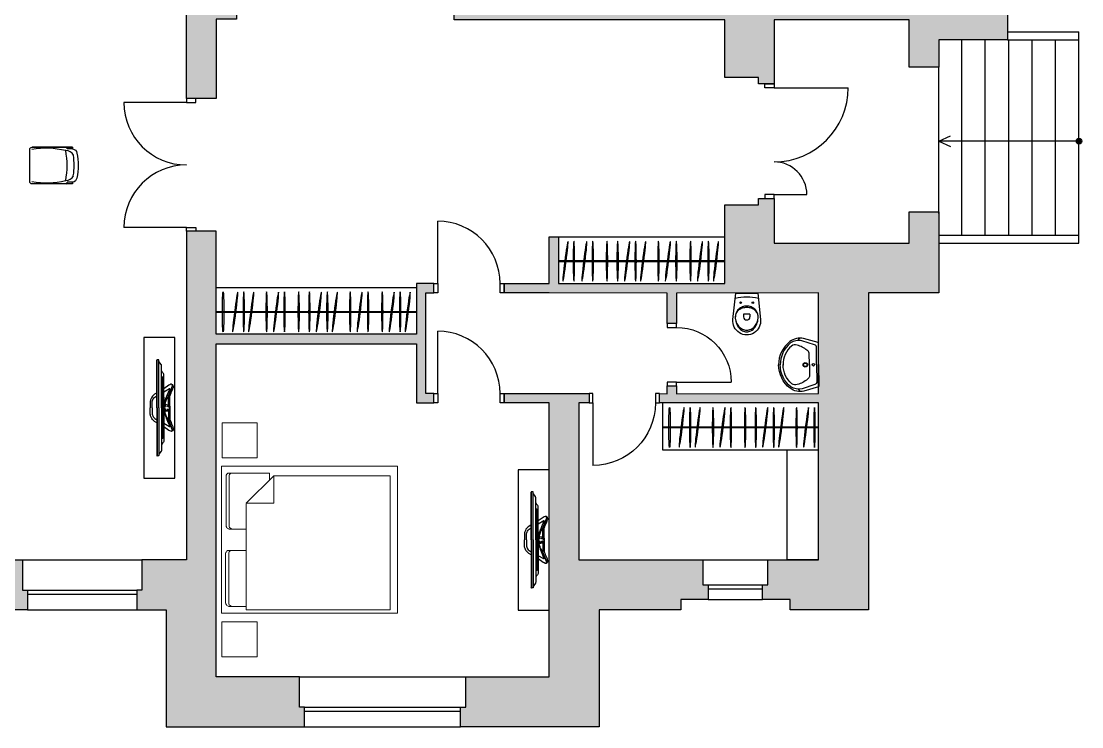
# Model space of a CAD drawing. Header units: millimetres. Extents: x 85048 to 158814, y 1395 to 38919.
# Drawn here: x 145225 to 158814, y 1519 to 10561 of the extents above; entities that cross this region are included whole.
import ezdxf

# ---------------------------------------------------------------- set-up
doc = ezdxf.new("R2010")
doc.units = ezdxf.units.MM
for name, color, linetype in [('dwgmodels.com', 250, 'Continuous'), ('furniture _san', 36, 'Continuous'), ('hatches', 8, 'Continuous'), ('stairs', 250, 'Continuous'), ('wall', 5, 'Continuous')]:
    doc.layers.add(name, color=color, linetype=linetype)

# ---------------------------------------------------------------- blocks, each defined once
blk = doc.blocks.new('tv table23')
at = {"color": 0}
blk.add_lwpolyline([(0, -900), (400, -900), (400, 900), (0, 900), (0, -900)], dxfattribs=at)
blk = doc.blocks.new('LG-55-la6208-4 top')
at = {"layer": 'dwgmodels.com', "color": 0}
for p, q in [((0, 0), (-139, 0)), ((0, 0), (139, 0)), ((0, -105), (-473, -105)), ((0, -77), (-432, -77)), ((0, -89), (-389, -89)), ((0, -77), (432, -77)), ((0, -89), (389, -89)), ((0, -105), (473, -105)), ((0, -163), (-616, -163)), ((0, -140), (-613, -140)), ((0, -168), (-609, -168)), ((0, -140), (613, -140)), ((0, -163), (616, -163)), ((0, -168), (609, -168))]:
    blk.add_line(p, q, dxfattribs=at)
for points in [[(-139, 0, -0.087489), (-151, 2, -0.012567), (-221, 29, 0.010337), (-258, 44, 0.091985), (-266, 46, 0.050664), (-280, 44, 0.157379), (-293, 37), (-300, 25, 0.203619), (-301, 14)], [(-301, 14, 0.03963), (-289, -12), (-244, -77)], [(-300, 25), (-296, 30, -0.176327), (-288, 34, -0.124023), (-276, 33), (-156, -15, -0.043017), (-146, -20, 0.007168), (-119, -37, 0.035791), (-88, -52, 0.053078), (-45, -64), (-38, -64)], [(-297, 23), (-294, 28, -0.176327), (-288, 31, -0.122846), (-277, 30), (-158, -18, -0.043017), (-147, -23, 0.007168), (-120, -39, 0.035791), (-89, -55, 0.053299), (-45, -67), (-38, -68)], [(-44, -74), (-44, -70), (-59, -68, -0.030959), (-103, -57, -0.025373), (-132, -46, -0.003627), (-148, -40, 0.002957), (-237, -1, 0.075709), (-242, 0, 0.421822), (-244, -2, 0.125069), (-243, -6), (-202, -76)], [(300, 25), (296, 30, 0.176327), (288, 34, 0.124023), (276, 33), (156, -15, 0.043017), (146, -20, -0.007168), (119, -37, -0.035791), (88, -52, -0.053078), (45, -64), (38, -64)], [(297, 23), (294, 28, 0.176327), (288, 31, 0.122846), (277, 30), (158, -18, 0.043017), (147, -23, -0.007168), (120, -39, -0.035791), (89, -55, -0.053299), (45, -67), (38, -68)], [(44, -74), (44, -70), (59, -68, 0.030959), (103, -57, 0.025373), (132, -46, 0.003627), (148, -40, -0.002957), (237, -1, -0.075709), (242, 0, -0.421822), (244, -2, -0.125069), (243, -6), (202, -76)], [(139, 0, 0.087489), (151, 2, 0.012567), (221, 29, -0.010337), (258, 44, -0.091985), (266, 46, -0.050664), (280, 44, -0.157379), (293, 37), (300, 25, -0.203619), (301, 14)], [(301, 14, -0.03963), (289, -12), (244, -77)], [(-432, -77, 0.185144), (-446, -84, -0.014846), (-455, -93, -0.123556), (-479, -107, -0.051646), (-481, -108), (-542, -108, 0.115088), (-556, -111), (-595, -140)], [(-389, -89), (-392, -91, 0.150292), (-393, -96), (-393, -102), (0, -102)], [(-38, -15, -0.048999), (-42, -17, -0.126237), (-48, -18), (-150, -18)], [(-45, -64), (-39, -19, -0.06881), (-38, -15, -0.311157), (-17, -1), (0, -1)], [(0, -5), (-17, -5, 0.176327), (-27, -9, 0.18738), (-36, -27), (-38, -74)], [(45, -64), (39, -19, 0.06881), (38, -15, 0.311157), (17, -1), (0, -1)], [(0, -5), (17, -5, -0.176327), (27, -9, -0.18738), (36, -27), (38, -74)], [(389, -89), (392, -91, -0.150292), (393, -96), (393, -102), (0, -102)], [(38, -15, 0.048999), (42, -17, 0.126237), (48, -18), (150, -18)], [(432, -77, -0.185144), (446, -84, 0.014846), (455, -93, 0.123556), (479, -107, 0.051646), (481, -108), (542, -108, -0.115088), (556, -111), (595, -140)], [(-193, -168), (-174, -197, 0.052137), (-174, -197, 0.127134), (-121, -241, 0.092146), (-83, -251, 0.038202)], [(0, -227), (-69, -227, -0.149981), (-114, -213, -0.12639), (-153, -168, 0.883679)], [(0, -227), (69, -227, 0.149981), (114, -213, 0.12639), (153, -168, -0.883679)], [(193, -168), (174, -197, -0.052137), (174, -197, -0.127134), (121, -241, -0.092146), (83, -251, -0.038202)]]:
    blk.add_lwpolyline(points, format="xyb", dxfattribs=at)
for points in [[(-387, -102), (-387, -98), (-389, -98), (-389, -102)], [(-381, -102), (-381, -98), (-383, -98), (-383, -102)], [(-375, -102), (-375, -98), (-377, -98), (-377, -102)], [(-369, -102), (-369, -98), (-370, -98), (-370, -102)], [(-363, -102), (-363, -98), (-364, -98), (-364, -102)], [(-356, -102), (-356, -98), (-358, -98), (-358, -102)], [(-350, -102), (-350, -98), (-352, -98), (-352, -102)], [(-344, -102), (-344, -98), (-346, -98), (-346, -102)], [(-338, -102), (-338, -98), (-340, -98), (-340, -102)], [(-332, -102), (-332, -98), (-334, -98), (-334, -102)], [(-326, -102), (-326, -98), (-327, -98), (-327, -102)], [(-320, -102), (-320, -98), (-321, -98), (-321, -102)], [(-313, -102), (-313, -98), (-315, -98), (-315, -102)], [(-307, -102), (-307, -98), (-309, -98), (-309, -102)], [(-301, -102), (-301, -98), (-303, -98), (-303, -102)], [(-295, -102), (-295, -98), (-297, -98), (-297, -102)], [(-289, -102), (-289, -98), (-291, -98), (-291, -102)], [(-283, -102), (-283, -98), (-285, -98), (-285, -102)], [(-277, -102), (-277, -98), (-278, -98), (-278, -102)], [(-271, -102), (-271, -98), (-272, -98), (-272, -102)], [(-264, -102), (-264, -98), (-266, -98), (-266, -102)], [(-258, -102), (-258, -98), (-260, -98), (-260, -102)], [(-252, -102), (-252, -98), (-254, -98), (-254, -102)], [(-246, -102), (-246, -98), (-248, -98), (-248, -102)], [(-240, -102), (-240, -98), (-242, -98), (-242, -102)], [(-234, -102), (-234, -98), (-235, -98), (-235, -102)], [(-228, -102), (-228, -98), (-229, -98), (-229, -102)], [(-221, -102), (-221, -98), (-223, -98), (-223, -102)], [(-215, -102), (-215, -98), (-217, -98), (-217, -102)], [(-209, -102), (-209, -98), (-211, -98), (-211, -102)], [(-203, -102), (-203, -98), (-205, -98), (-205, -102)], [(-197, -102), (-197, -98), (-199, -98), (-199, -102)], [(-191, -102), (-191, -98), (-193, -98), (-193, -102)], [(-185, -102), (-185, -98), (-186, -98), (-186, -102)], [(-179, -102), (-179, -98), (-180, -98), (-180, -102)], [(-172, -102), (-172, -98), (-174, -98), (-174, -102)], [(-166, -102), (-166, -98), (-168, -98), (-168, -102)], [(-160, -102), (-160, -98), (-162, -98), (-162, -102)], [(-154, -102), (-154, -98), (-156, -98), (-156, -102)], [(-148, -102), (-148, -98), (-150, -98), (-150, -102)], [(-142, -102), (-142, -98), (-143, -98), (-143, -102)], [(-136, -102), (-136, -98), (-137, -98), (-137, -102)], [(-129, -102), (-129, -98), (-131, -98), (-131, -102)], [(-123, -102), (-123, -98), (-125, -98), (-125, -102)], [(-117, -102), (-117, -98), (-119, -98), (-119, -102)], [(-111, -102), (-111, -98), (-113, -98), (-113, -102)], [(-105, -102), (-105, -98), (-107, -98), (-107, -102)], [(-99, -102), (-99, -98), (-101, -98), (-101, -102)], [(-93, -102), (-93, -98), (-94, -98), (-94, -102)], [(-87, -102), (-87, -98), (-88, -98), (-88, -102)], [(-80, -102), (-80, -98), (-82, -98), (-82, -102)], [(-74, -102), (-74, -98), (-76, -98), (-76, -102)], [(-68, -102), (-68, -98), (-70, -98), (-70, -102)], [(-62, -102), (-62, -98), (-64, -98), (-64, -102)], [(-56, -102), (-56, -98), (-58, -98), (-58, -102)], [(-50, -102), (-50, -98), (-51, -98), (-51, -102)], [(-44, -102), (-44, -98), (-45, -98), (-45, -102)], [(-37, -102), (-37, -98), (-39, -98), (-39, -102)], [(-31, -102), (-31, -98), (-33, -98), (-33, -102)], [(31, -102), (31, -98), (33, -98), (33, -102)], [(37, -102), (37, -98), (39, -98), (39, -102)], [(44, -102), (44, -98), (45, -98), (45, -102)], [(50, -102), (50, -98), (51, -98), (51, -102)], [(56, -102), (56, -98), (58, -98), (58, -102)], [(62, -102), (62, -98), (64, -98), (64, -102)], [(68, -102), (68, -98), (70, -98), (70, -102)], [(74, -102), (74, -98), (76, -98), (76, -102)], [(80, -102), (80, -98), (82, -98), (82, -102)], [(87, -102), (87, -98), (88, -98), (88, -102)], [(93, -102), (93, -98), (94, -98), (94, -102)], [(99, -102), (99, -98), (101, -98), (101, -102)], [(105, -102), (105, -98), (107, -98), (107, -102)], [(111, -102), (111, -98), (113, -98), (113, -102)], [(117, -102), (117, -98), (119, -98), (119, -102)], [(123, -102), (123, -98), (125, -98), (125, -102)], [(129, -102), (129, -98), (131, -98), (131, -102)], [(136, -102), (136, -98), (137, -98), (137, -102)], [(142, -102), (142, -98), (143, -98), (143, -102)], [(148, -102), (148, -98), (150, -98), (150, -102)], [(154, -102), (154, -98), (156, -98), (156, -102)], [(160, -102), (160, -98), (162, -98), (162, -102)], [(166, -102), (166, -98), (168, -98), (168, -102)], [(172, -102), (172, -98), (174, -98), (174, -102)], [(179, -102), (179, -98), (180, -98), (180, -102)], [(185, -102), (185, -98), (186, -98), (186, -102)], [(191, -102), (191, -98), (193, -98), (193, -102)], [(197, -102), (197, -98), (199, -98), (199, -102)], [(203, -102), (203, -98), (205, -98), (205, -102)], [(209, -102), (209, -98), (211, -98), (211, -102)], [(215, -102), (215, -98), (217, -98), (217, -102)], [(221, -102), (221, -98), (223, -98), (223, -102)], [(228, -102), (228, -98), (229, -98), (229, -102)], [(234, -102), (234, -98), (235, -98), (235, -102)], [(240, -102), (240, -98), (242, -98), (242, -102)], [(246, -102), (246, -98), (248, -98), (248, -102)], [(252, -102), (252, -98), (254, -98), (254, -102)], [(258, -102), (258, -98), (260, -98), (260, -102)], [(264, -102), (264, -98), (266, -98), (266, -102)], [(271, -102), (271, -98), (272, -98), (272, -102)], [(277, -102), (277, -98), (278, -98), (278, -102)], [(283, -102), (283, -98), (285, -98), (285, -102)], [(289, -102), (289, -98), (291, -98), (291, -102)], [(295, -102), (295, -98), (297, -98), (297, -102)], [(301, -102), (301, -98), (303, -98), (303, -102)], [(307, -102), (307, -98), (309, -98), (309, -102)], [(313, -102), (313, -98), (315, -98), (315, -102)], [(320, -102), (320, -98), (321, -98), (321, -102)], [(326, -102), (326, -98), (327, -98), (327, -102)], [(332, -102), (332, -98), (334, -98), (334, -102)], [(338, -102), (338, -98), (340, -98), (340, -102)], [(344, -102), (344, -98), (346, -98), (346, -102)], [(350, -102), (350, -98), (352, -98), (352, -102)], [(356, -102), (356, -98), (358, -98), (358, -102)], [(363, -102), (363, -98), (364, -98), (364, -102)], [(369, -102), (369, -98), (370, -98), (370, -102)], [(375, -102), (375, -98), (377, -98), (377, -102)], [(381, -102), (381, -98), (383, -98), (383, -102)], [(387, -102), (387, -98), (389, -98), (389, -102)], [(-616, -142), (-616, -162)], [(-83, -251), (0, -251)], [(83, -251), (0, -251)], [(616, -142), (616, -162)]]:
    blk.add_lwpolyline(points, dxfattribs=at)
for centre, radius in [((-20, -61), 9.83), ((-20, -22), 8.15), ((20, -61), 9.83), ((20, -22), 8.15)]:
    blk.add_circle(centre, radius, dxfattribs=at)
for centre, radius, start, end in [((-17, -9243), 9169, 89.8929, 91.4168), ((17, -9243), 9169, 88.5832, 90.1071), ((-613, -142), 2.56, 90, 180), ((-609, -162), 6.82, 180, 270), ((609, -162), 6.82, 270, 0), ((613, -142), 2.56, 0, 90)]:
    blk.add_arc(centre, radius, start, end, dxfattribs=at)
blk = doc.blocks.new('tv t2')
at = {"color": 0}
blk.add_blockref('tv table23', (0, 0), dxfattribs=at)
at = {"color": 0, "rotation": 90}
blk.add_blockref('LG-55-la6208-4 top', (66, 0), dxfattribs=at)
blk = doc.blocks.new('bed 343')
at = {"color": 0, "linetype": 'Continuous', "lineweight": 15, "ltscale": 0.13}
for points in [[(-12, 1498), (-461, 1498), (-461, 1049), (-12, 1049)], [(-8, -1502), (-458, -1502), (-458, -1053), (-8, -1053)]]:
    blk.add_lwpolyline(points, close=True, dxfattribs=at)
at = {"color": 0, "linetype": 'Continuous', "lineweight": 15, "ltscale": 0.2}
blk.add_lwpolyline([(0, 942), (-2257, 942), (-2257, -942), (0, -942)], close=True, dxfattribs=at)
for points in [[(-319, 465), (-319, -898), (-2161, -898), (-2161, 819), (-673, 819), (-673, 466), (-319, 466), (-673, 819)], [(-616, 770), (-616, 763), (-616, 851), (-88, 851), (-85, 851), (-79, 848), (-73, 843), (-68, 837), (-65, 833), (-63, 829), (-62, 825), (-60, 819), (-60, 816), (-60, 180), (-63, 168), (-69, 157), (-75, 149), (-85, 143), (-94, 138), (-102, 136), (-319, 136), (-140, 136), (-129, 141), (-117, 146), (-106, 157), (-102, 166), (-100, 174), (-99, 180), (-99, 818), (-99, 827), (-103, 834), (-108, 841), (-114, 846), (-121, 850), (-122, 851)], [(-317, -140), (-317, -140), (-317, -140), (-83, -140), (-80, -140), (-74, -143), (-68, -148), (-63, -154), (-60, -158), (-58, -162), (-57, -166), (-55, -172), (-55, -175), (-55, -811), (-58, -823), (-64, -834), (-70, -842), (-80, -848), (-89, -853), (-97, -855), (-314, -855), (-135, -855), (-124, -850), (-112, -845), (-101, -834), (-97, -825), (-95, -817), (-94, -811), (-94, -173), (-94, -164), (-98, -157), (-103, -150), (-109, -145), (-116, -141), (-117, -140)]]:
    blk.add_lwpolyline(points, dxfattribs=at)
blk = doc.blocks.new('door900')
at = {"color": 0}
for points in [[(-900, 0), (-900, 120), (-850, 120), (-850, 0), (-900, 0)], [(-50, 0), (-50, 120), (0, 120), (0, 0), (-50, 0)], [(-50, 0), (-50, -800)]]:
    blk.add_lwpolyline(points, dxfattribs=at)
blk.add_arc((-50, 0), 800, 180, 270, dxfattribs=at)
blk = doc.blocks.new('wash b1')
at = {"color": 0}
for p, q in [((-311, -264), (-342, -239)), ((311, -264), (342, -239))]:
    blk.add_line(p, q, dxfattribs=at)
for points in [[(0, 0), (-279, 0, 0.349334), (-284, -4), (-338, -191, 0.210862), (-299, -365, 0.238221), (-1, -511, -0.006376)], [(-3, 0), (276, 0, -0.349334), (281, -4), (338, -191, -0.210862), (299, -365, -0.236938), (-1, -511, 0.006376)], [(0, -25), (-216, -25, 0.390337), (-256, -51), (-308, -212, 0.183446), (-282, -357, 0.232242), (0, -490, 0.646667)], [(0, -116), (-151, -119, 0.204561), (-187, -147, 0.107345), (-252, -274, 0.24654), (-242, -344, 0.234802), (1, -452, 0.791678)], [(-3, -116), (149, -119, -0.218686), (184, -142, -0.103144), (252, -274, -0.24654), (242, -344, -0.232404), (-4, -452, -0.791678)], [(-3, -25), (213, -25, -0.390337), (253, -51), (308, -212, -0.183446), (282, -357, -0.230237), (-3, -490, -0.646667)]]:
    blk.add_lwpolyline(points, format="xyb", dxfattribs=at)
for centre, radius in [((0, -66), 16), ((0, -170), 29), ((0, -170), 22)]:
    blk.add_circle(centre, radius, dxfattribs=at)
blk = doc.blocks.new('door 700')
at = {"color": 0}
for points in [[(0, -50), (-120, -50), (-120, 0), (0, 0), (0, -50)], [(0, -50), (700, -50)], [(0, -800), (-120, -800), (-120, -750), (0, -750), (0, -800)]]:
    blk.add_lwpolyline(points, dxfattribs=at)
blk.add_arc((0, -50), 700, 270, 0, dxfattribs=at)
blk = doc.blocks.new('v1')
at = {"color": 0}
for p, q in [((41, -270), (-41, -270)), ((-41, -270), (-41, -303)), ((41, -270), (41, -303))]:
    blk.add_line(p, q, dxfattribs=at)
blk.add_lwpolyline([(-141, 0), (141, 0), (177, -339, -1.109549), (-177, -339), (-141, 0)], format="xyb", dxfattribs=at)
for centre in [(-78, -123), (78, -123)]:
    blk.add_circle(centre, 9.95, dxfattribs=at)
for centre, radius, start, end in [((0, -615), 564, 74.7124, 105.2876), ((-17, -303), 129, 156.1873, 180), ((-17, -303), 129, 156.1873, 180), ((-50, -303), 96.8, 152.905, 180), ((-9, -307), 138, 133.1854, 156.1873), ((-9, -307), 138, 133.1854, 156.1873), ((-26, -315), 124, 128.9942, 152.905), ((-3, -313), 146, 111.2448, 133.1854), ((-3, -313), 146, 111.2448, 133.1854), ((-10, -335), 149, 108.5391, 128.9942), ((0, -322), 156, 90, 111.2448), ((0, -322), 156, 90, 111.2448), ((0, -365), 180, 90, 108.5391), ((0, -322), 156, 68.7552, 90), ((0, -322), 156, 68.7552, 90), ((0, -365), 180, 71.4609, 90), ((3, -313), 146, 46.8146, 68.7552), ((3, -313), 146, 46.8146, 68.7552), ((10, -335), 149, 51.0058, 71.4609), ((9, -307), 138, 23.8127, 46.8146), ((9, -307), 138, 23.8127, 46.8146), ((26, -315), 124, 27.095, 51.0058), ((17, -303), 129, 0, 23.8127), ((17, -303), 129, 0, 23.8127), ((50, -303), 96.8, 0, 27.095), ((109, -303), 256, 180, 197.3785), ((55, -303), 202, 180, 199.4203), ((55, -303), 202, 180, 199.4203), ((28, -313), 173, 199.4203, 220.4025), ((28, -313), 173, 199.4203, 220.4025), ((56, -320), 200, 197.3785, 217.0738), ((0, -303), 41.2, 180, 0), ((-28, -313), 173, 319.5975, 340.5797), ((-28, -313), 173, 319.5975, 340.5797), ((-56, -320), 200, 322.9262, 342.6215), ((-109, -303), 256, 342.6215, 0), ((-55, -303), 202, 340.5797, 0), ((-55, -303), 202, 340.5797, 0), ((11, -327), 151, 220.4025, 244.0498), ((11, -327), 151, 220.4025, 244.0498), ((22, -346), 157, 217.0738, 241.268), ((0, -350), 125, 244.0498, 270), ((0, -350), 125, 244.0498, 270), ((0, -385), 112, 241.268, 270), ((0, -350), 125, 270, 295.9502), ((0, -350), 125, 270, 295.9502), ((0, -385), 112, 270, 298.732), ((-22, -346), 157, 298.732, 322.9262), ((-11, -327), 151, 295.9502, 319.5975), ((-11, -327), 151, 295.9502, 319.5975)]:
    blk.add_arc(centre, radius, start, end, dxfattribs=at)
blk = doc.blocks.new('door 2x800')
at = {"color": 0}
for points in [[(0, 1650), (-800, 1650)], [(0, 1650), (120, 1650), (120, 1700), (0, 1700), (0, 1650)], [(0, 50), (-800, 50)], [(0, 50), (120, 50), (120, 0), (0, 0), (0, 50)]]:
    blk.add_lwpolyline(points, dxfattribs=at)
for centre, start, end in [((0, 1650), 180, 270), ((0, 50), 90, 180)]:
    blk.add_arc(centre, 800, start, end, dxfattribs=at)
blk = doc.blocks.new('chair 075')
at = {"color": 0}
blk.add_line((215, -550), (215, -480), dxfattribs=at)
blk.add_lwpolyline([(235, -30), (235, -550), (215, -550), (215, -550, -0.268172), (160, -606, -0.092665), (-160, -605, -0.274698), (-215, -550), (-215, -550), (-235, -550), (-235, -30, -0.414214), (-205, 0), (205, 0, -0.414214), (235, -30, -7.595754)], format="xyb", dxfattribs=at)
for points in [[(215, -550), (235, -550), (235, -30)], [(-235, -550), (-215, -550), (-215, -480)]]:
    blk.add_lwpolyline(points, dxfattribs=at)
for centre, radius, start, end in [((839, -213), 1060, 170.0389, 193.5179), ((-839, -213), 1060, 346.4821, 9.9611), ((-213, -457), 22.9, 193.1664, 264.1651), ((0, 506), 986, 258.8, 281.2), ((-89, -466), 103, 177.3307, 245.8475), ((89, -466), 103, 294.1525, 2.6693), ((213, -457), 22.9, 275.8349, 346.8336), ((2, 249), 819, 260.681, 279.0877)]:
    blk.add_arc(centre, radius, start, end, dxfattribs=at)
blk = doc.blocks.new('door1000 2x')
at = {"color": 0}
for points in [[(0, -50), (-120, -50), (-120, 0), (0, 0), (0, -50)], [(0, -50), (950, -50)], [(0, -1420), (-120, -1420), (-120, -1470), (0, -1470), (0, -1420)], [(0, -1420), (420, -1420)]]:
    blk.add_lwpolyline(points, dxfattribs=at)
for centre, radius, start, end in [((0, -50), 950, 270, 0), ((0, -1420), 420, 0, 90)]:
    blk.add_arc(centre, radius, start, end, dxfattribs=at)

msp = doc.modelspace()

# ---------------------------------------------------------------- hatches: boundary and pattern name
at = {"layer": 'hatches', "true_color": 0x474847}
h = msp.add_hatch(color=59, dxfattribs=at)
h.paths.add_polyline_path([(152606, 16125), (150446, 16125), (150446, 14419), (149601, 14419), (149601, 14170), (149666, 14170), (149666, 13779), (150771, 13779), (150771, 13379), (151086, 13379), (151086, 15485), (152541, 15485), (152541, 15875), (152606, 15875), (152606, 16125)])
h.paths.add_polyline_path([(153671, 15485), (153671, 15875), (153606, 15875), (153606, 16125), (154636, 16125), (154636, 15875), (154571, 15875), (154571, 15485)])
h.paths.add_polyline_path([(155701, 15485), (155701, 15875), (155636, 15875), (155636, 16125), (157861, 16125), (157861, 14025), (157601, 14025), (157601, 14175), (157221, 14175), (157221, 15485)])
h.paths.add_polyline_path([(151086, 12479), (151086, 10964), (157601, 10964), (157601, 11219), (157861, 11219), (157861, 10324), (156981, 10324), (156981, 9974), (156601, 9974), (156601, 10579), (154871, 10579), (154871, 9759), (154671, 9759), (154671, 9839), (154241, 9839), (154241, 10579), (152351, 10579), (152351, 10579), (151971, 10579), (151971, 10579), (150771, 10579), (150771, 12479)])
h.paths.add_polyline_path([(151411, 7079), (151411, 7199), (151991, 7199), (151991, 7799), (152111, 7799), (152111, 7199), (154241, 7199), (154241, 8209), (154671, 8209), (154671, 8289), (154871, 8289), (154871, 7719), (156601, 7719), (156601, 8119), (156981, 8119), (156981, 7079), (156081, 7079), (156081, 3019), (155076, 3019), (155076, 3149), (154725, 3149), (154725, 3339), (154790, 3339), (154790, 3659), (155441, 3659), (155441, 5669), (153401, 5669), (153401, 5789), (153501, 5787), (153501, 5887), (153621, 5887), (153621, 5787), (155441, 5789), (155441, 7079), (153621, 7077), (153621, 6687), (153501, 6687), (153501, 7077), (151991, 7079)])
h.paths.add_polyline_path([(153675, 3019), (152630, 3019), (152630, 1519), (150855, 1519), (150855, 1769), (150920, 1769), (150920, 2159), (151991, 2159), (151991, 5669), (151411, 5669), (151411, 5789), (152501, 5789), (152501, 5669), (152371, 5669), (152371, 3659), (153960, 3659), (153960, 3339), (154025, 3339), (154025, 3149), (153675, 3149)])
h.paths.add_polyline_path([(147341, 7869), (147341, 3659), (146771, 3659), (146771, 3269), (146706, 3269), (146706, 3019), (147081, 3019), (147081, 1519), (148856, 1519), (148856, 1769), (148791, 1769), (148791, 2159), (147721, 2159), (147721, 6429), (150291, 6429), (150291, 5669), (150511, 5669), (150511, 5789), (150411, 5789), (150411, 7079), (150511, 7079), (150511, 7199), (150291, 7199), (150291, 6549), (147721, 6549), (147721, 7869)])
h.paths.add_polyline_path([(144141, 2700), (144141, 3019), (143875, 3019), (143875, 3269), (143940, 3269), (143940, 3659), (144060, 3659), (145241, 3659), (145241, 3269), (145306, 3269), (145306, 3019), (145041, 3019), (145041, 2700)])
h.paths.add_polyline_path([(142476, 3019), (141201, 3019), (141201, 4194), (141451, 4194), (141451, 4129), (141841, 4129), (141841, 3659), (142411, 3659), (142411, 3269), (142476, 3269)])
h.paths.add_polyline_path([(140316, 6759), (141841, 6759), (141841, 5659), (141451, 5659), (141451, 5594), (141201, 5594), (141201, 6119), (140251, 6119), (140251, 6369), (140316, 6369), (140316, 6759)])
h.paths.add_polyline_path([(138251, 8119), (138251, 9319), (138501, 9319), (138501, 9254), (138891, 9254), (138891, 8184), (138501, 8184), (138501, 8119)])
h.paths.add_polyline_path([(140316, 10679), (140316, 11069), (140251, 11069), (140251, 11319), (141201, 11317), (141201, 11844), (141451, 11844), (141451, 11779), (141841, 11779), (141841, 10679)])
h.paths.add_polyline_path([(141841, 13309), (141451, 13309), (141451, 13244), (141201, 13244), (141201, 14419), (142491, 14419), (142491, 14169), (142426, 14169), (142426, 13779), (141841, 13779)])
h.paths.add_polyline_path([(143890, 14419), (145291, 14419), (145291, 14169), (145226, 14169), (145226, 13779), (143955, 13779), (143955, 14169), (143890, 14169)])
h.paths.add_polyline_path([(146691, 14419), (148601, 14419), (148601, 14170), (148536, 14170), (148536, 13779), (147981, 13779), (147981, 10589), (147722, 10589), (147722, 9569), (147342, 9569), (147342, 10679), (146669, 10679), (146669, 10779), (147342, 10779), (147341, 13779), (146756, 13779), (146756, 14169), (146691, 14169), (146691, 14419)])
h.paths.add_polyline_path([(149036, 16125), (148516, 16125), (148516, 15745), (149036, 15745)])
h.paths.add_polyline_path([(145406, 16125), (144886, 16125), (144886, 15745), (145406, 15745)])
edge = h.paths.add_edge_path()
edge.add_line((144886, 16125), (150446, 16125))
at = {"layer": 'stairs', "true_color": 0x000000}
h = msp.add_hatch(color=18, dxfattribs=at)
edge = h.paths.add_edge_path()
edge.add_arc((158778, 9024), 35.9, 0, 360)

# ---------------------------------------------------------------- linework, layer by layer
at = {"layer": 'furniture _san'}
for p, q in [((152111, 7493, 3), (154241, 7493, 3)), ((152111, 7483, 3), (154241, 7483, 3)), ((147721, 6843), (150291, 6843)), ((147721, 6833), (150291, 6833)), ((153441, 5363, 3), (155441, 5363, 3)), ((153441, 5353, 3), (155441, 5353, 3))]:
    msp.add_line(p, q, dxfattribs=at)
at = {"layer": 'furniture _san', "elevation": 3}
for points in [[(152111, 7799), (154241, 7799)], [(155441, 5669), (153441, 5669), (153441, 5069), (154841, 5069)], [(154841, 5069), (155441, 5069)], [(155441, 3659), (155041, 3659), (155041, 5069)]]:
    msp.add_lwpolyline(points, dxfattribs=at)
at = {"layer": 'furniture _san'}
msp.add_lwpolyline([(147721, 7149), (150291, 7149)], dxfattribs=at)
at = {"layer": 'furniture _san', "extrusion": (0, 0, -1)}
for centre, major_axis in [((152198, 7485, 3), (32, 254)), ((152306, 7486, 3), (0, 256)), ((152440, 7485, 3), (32, 254)), ((152548, 7486, 3), (0, 256)), ((152730, 7486, 3), (0, 256)), ((152867, 7486, 3), (0, 256)), ((152988, 7485, 3), (32, 254)), ((153097, 7486, 3), (0, 256)), ((153193, 7485, 3), (32, 254)), ((153390, 7486, 3), (0, 256)), ((153511, 7485, 3), (32, 254)), ((153619, 7486, 3), (0, 256)), ((153801, 7486, 3), (0, 256)), ((153922, 7485, 3), (32, 254)), ((154030, 7486, 3), (0, 256)), ((154127, 7485, 3), (32, 254)), ((147967, 6835), (32, 254)), ((148076, 6836), (0, 256)), ((148172, 6835), (32, 254)), ((148369, 6836), (0, 256)), ((148490, 6835), (32, 254)), ((148598, 6836), (0, 256)), ((148780, 6836), (0, 256)), ((148917, 6836), (0, 256)), ((149038, 6835), (32, 254)), ((149147, 6836), (0, 256)), ((149243, 6835), (32, 254)), ((149440, 6836), (0, 256)), ((149561, 6835), (32, 254)), ((149669, 6836), (0, 256)), ((149851, 6836), (0, 256)), ((149972, 6835), (32, 254)), ((150080, 6836), (0, 256)), ((150177, 6835), (32, 254)), ((153687, 5355, 3), (32, 254)), ((153796, 5356, 3), (0, 256)), ((153892, 5355, 3), (32, 254)), ((154089, 5356, 3), (0, 256)), ((154210, 5355, 3), (32, 254)), ((154318, 5356, 3), (0, 256)), ((154500, 5356, 3), (0, 256)), ((154637, 5356, 3), (0, 256)), ((154758, 5355, 3), (32, 254)), ((154867, 5356, 3), (0, 256)), ((154963, 5355, 3), (32, 254)), ((155160, 5356, 3), (0, 256)), ((155281, 5355, 3), (32, 254)), ((155389, 5356, 3), (0, 256))]:
    msp.add_ellipse(centre, major_axis=major_axis, ratio=0.03669, dxfattribs=at)
at = {"layer": 'furniture _san'}
for centre in [(147812, 6836), (153532, 5356, 3)]:
    msp.add_ellipse(centre, major_axis=(0, 256), ratio=0.03669, dxfattribs=at)
at = {"layer": 'stairs', "color": 18, "true_color": 0x000000}
for p, q in [((157861, 10424, 3), (158748, 10424, 4)), ((157901, 10424, 4), (158778, 10424, 4)), ((157278, 7819, 3), (157278, 10324, 3)), ((157578, 7819, 3), (157578, 10324, 3)), ((157861, 10324, 4), (158778, 10324, 3)), ((157878, 7819, 3), (157878, 10324, 3)), ((158178, 7819, 3), (158178, 10324, 3)), ((158478, 7819, 3), (158478, 10324, 3)), ((158778, 7719, 3), (158778, 10324, 3)), ((156981, 8099, 3), (156981, 9974, 4)), ((156981, 9024, 3), (157130, 9092, 3)), ((158758, 9024, -3428), (156981, 9024, 2)), ((156981, 9024, 3), (157130, 8957, 3)), ((156981, 7819, 4), (158778, 7819, 2)), ((156981, 7719, 4), (158778, 7719, 3))]:
    msp.add_line(p, q, dxfattribs=at)
at = {"layer": 'stairs', "color": 18, "true_color": 0x000000, "elevation": 3}
msp.add_lwpolyline([(158778, 10324), (158778, 10424)], dxfattribs=at)
at = {"layer": 'stairs', "color": 18, "true_color": 0x000000}
msp.add_circle((158778, 9024, 1), 35.9, dxfattribs=at)
at = {"layer": 'wall', "color": 18, "true_color": 0x000000}
for p, q in [((148791, 2159, 3), (150920, 2159, 3)), ((148856, 1519, 3), (150855, 1519, 3))]:
    msp.add_line(p, q, dxfattribs=at)
at = {"layer": 'wall', "color": 5, "elevation": 3}
for points in [[(146691, 14419), (148601, 14419), (148601, 14170), (148536, 14170), (148536, 13779), (147981, 13779), (147981, 10589), (147722, 10589), (147722, 9569), (147342, 9569), (147342, 10679), (146669, 10679), (146669, 10779), (147342, 10779), (147341, 13779), (146756, 13779), (146756, 14169), (146691, 14169), (146691, 14419)], [(151086, 12479), (151086, 10964), (157601, 10964), (157601, 11219), (157861, 11219), (157861, 10324), (156981, 10324), (156981, 9974), (156601, 9974), (156601, 10579), (154871, 10579), (154871, 9759), (154671, 9759), (154671, 9839), (154241, 9839), (154241, 10579), (152351, 10579), (152351, 10579), (151971, 10579), (151971, 10579), (150771, 10579), (150771, 12479)], [(151411, 7079), (151411, 7199), (151991, 7199), (151991, 7799), (152111, 7799), (152111, 7199), (154241, 7199), (154241, 8209), (154671, 8209), (154671, 8289), (154871, 8289), (154871, 7719), (156601, 7719), (156601, 8119), (156981, 8119), (156981, 7079), (156081, 7079), (156081, 3019), (155076, 3019), (155076, 3149), (154725, 3149), (154725, 3339), (154790, 3339), (154790, 3659), (155441, 3659), (155441, 5669), (153401, 5669), (153401, 5789), (153501, 5787), (153501, 5887), (153621, 5887), (153621, 5787), (155441, 5789), (155441, 7079), (153621, 7077), (153621, 6687), (153501, 6687), (153501, 7077), (151991, 7079), (151991, 7079)], [(147341, 7869), (147341, 3659), (146771, 3659), (146771, 3269), (146706, 3269), (146706, 3019), (147081, 3019), (147081, 1519), (148856, 1519), (148856, 1769), (148791, 1769), (148791, 2159), (147721, 2159), (147721, 6429), (150291, 6429), (150291, 5669), (150511, 5669), (150511, 5789), (150411, 5789), (150411, 7079), (150511, 7079), (150511, 7199), (150291, 7199), (150291, 6549), (147721, 6549), (147721, 7869), (147341, 7869)], [(153675, 3019), (152630, 3019), (152630, 1519), (150855, 1519), (150855, 1769), (150920, 1769), (150920, 2159), (151991, 2159), (151991, 5669), (151411, 5669), (151411, 5789), (152501, 5789), (152501, 5669), (152371, 5669), (152371, 3659), (153960, 3659), (153960, 3339), (154025, 3339), (154025, 3149), (153675, 3149)], [(144141, 2700), (144141, 3019), (143875, 3019), (143875, 3269), (143940, 3269), (143940, 3659), (144060, 3659), (145241, 3659), (145241, 3269), (145306, 3269), (145306, 3019), (145041, 3019), (145041, 2700), (144141, 2700)]]:
    msp.add_lwpolyline(points, close=True, dxfattribs=at)
at = {"layer": 'wall', "color": 18, "true_color": 0x000000, "elevation": 3}
for points in [[(145241, 3659), (146771, 3659)], [(153960, 3659), (154790, 3659)], [(145306, 3269), (146706, 3269)], [(154025, 3339), (154725, 3339)], [(154025, 3289), (154725, 3289)], [(145306, 3219), (146706, 3219)], [(154025, 3149), (154725, 3149)], [(145306, 3019), (146706, 3019)], [(148856, 1769), (150855, 1769)], [(148856, 1719), (150855, 1719)]]:
    msp.add_lwpolyline(points, dxfattribs=at)

# ---------------------------------------------------------------- block references
at = {"layer": 'furniture _san'}
for name, p in [('door1000 2x', (154871, 9759, 3)), ('door 2x800', (147341, 7869, 3)), ('v1', (154521, 7077, 3))]:
    msp.add_blockref(name, p, dxfattribs=at)
for name, p, rotation in [('chair 075', (145333, 8712, 0), 90.00000000000001), ('door900', (150511, 7199, 5), 180), ('door900', (150511, 5789, 3), 180), ('tv t2', (147195, 5607, 3), 180), ('wash b1', (155441, 6159, 3), 270.3716139733385), ('tv t2', (151991, 3914, 3), 180)]:
    msp.add_blockref(name, p, dxfattribs=dict(at, rotation=rotation))
at = {"layer": 'furniture _san', "xscale": -1, "rotation": 180}
msp.add_blockref('door 700', (153621, 5887, 3), dxfattribs=at)
at = {"layer": 'furniture _san', "xscale": -1}
for name, p in [('door900', (152501, 5669, 3)), ('bed 343', (147789, 3917, 3))]:
    msp.add_blockref(name, p, dxfattribs=at)

doc.saveas('drawing.dxf')
